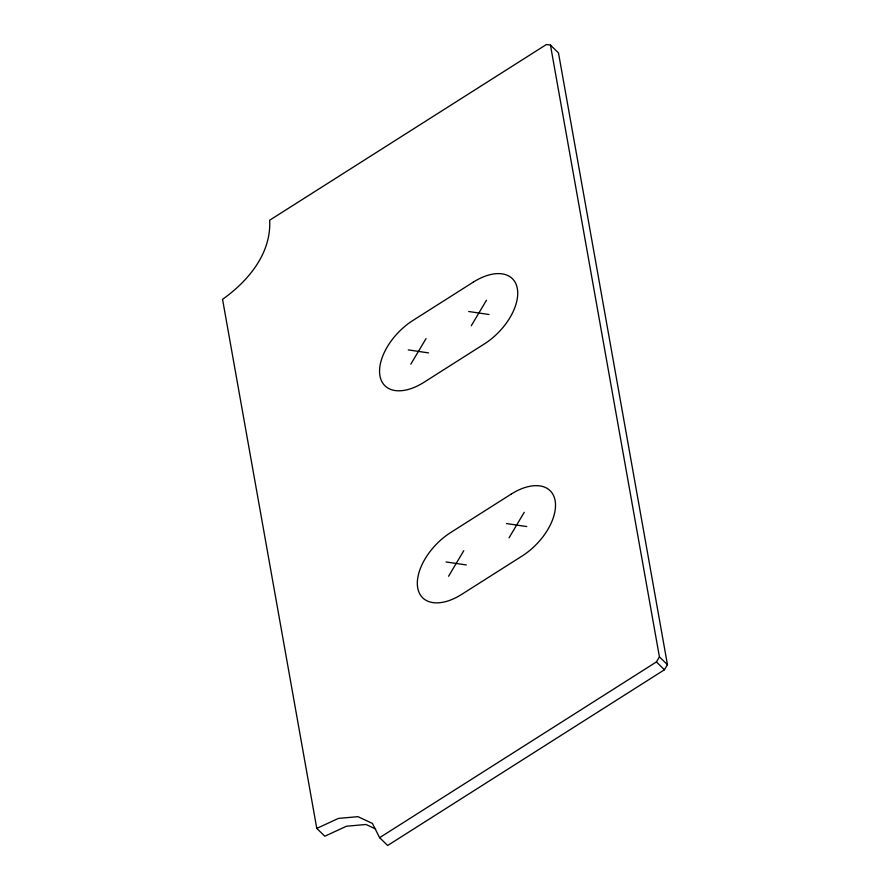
<?xml version="1.0" encoding="UTF-8"?>
<svg xmlns="http://www.w3.org/2000/svg" width="890" height="890" viewBox="0 0 890 890"><rect width="100%" height="100%" fill="white"/><g stroke="black" fill="none" stroke-linecap="round" stroke-linejoin="round"><path stroke-width="1.33" d="M410.802 364.166L426.021 338.623M471.266 325.784L486.474 300.23M448.582 576.231L463.79 550.676M509.036 537.838L524.255 512.295M316.784 828.401L338.411 818.411L357.958 816.664L372.421 823.428L379.618 837.679L656.408 661.938L659.423 656.876L550.454 45.09L546.427 44.5L269.637 220.242C271.55 253.305 248.088 281.251 222.544 299.318L316.784 828.401L324.817 836.222L346.455 826.231L365.99 824.485L375.636 828.99M379.618 837.679L387.651 845.5L664.441 669.758L667.456 664.697L558.486 52.911L550.454 45.09M468.719 311.511L489.022 314.504M408.265 349.892L428.557 352.896M506.499 523.565L526.791 526.568M446.035 561.957L466.338 564.95M659.423 656.876L667.456 664.697M656.408 661.938L664.441 669.758M473.369 282.086L412.904 320.467A47.971 27.601 -45.8 0 0 379.941 375.825A47.971 27.601 -45.8 0 0 423.918 382.322L484.382 343.929A47.971 27.601 -45.8 0 0 517.346 288.582A47.971 27.601 -45.8 0 0 473.369 282.086M511.138 494.139L450.674 532.532A47.971 27.601 -45.8 0 0 417.71 587.878A47.971 27.601 -45.8 0 0 461.699 594.375L522.152 555.994A47.971 27.601 -45.8 0 0 555.115 500.636A47.971 27.601 -45.8 0 0 511.138 494.139"/></g></svg>
